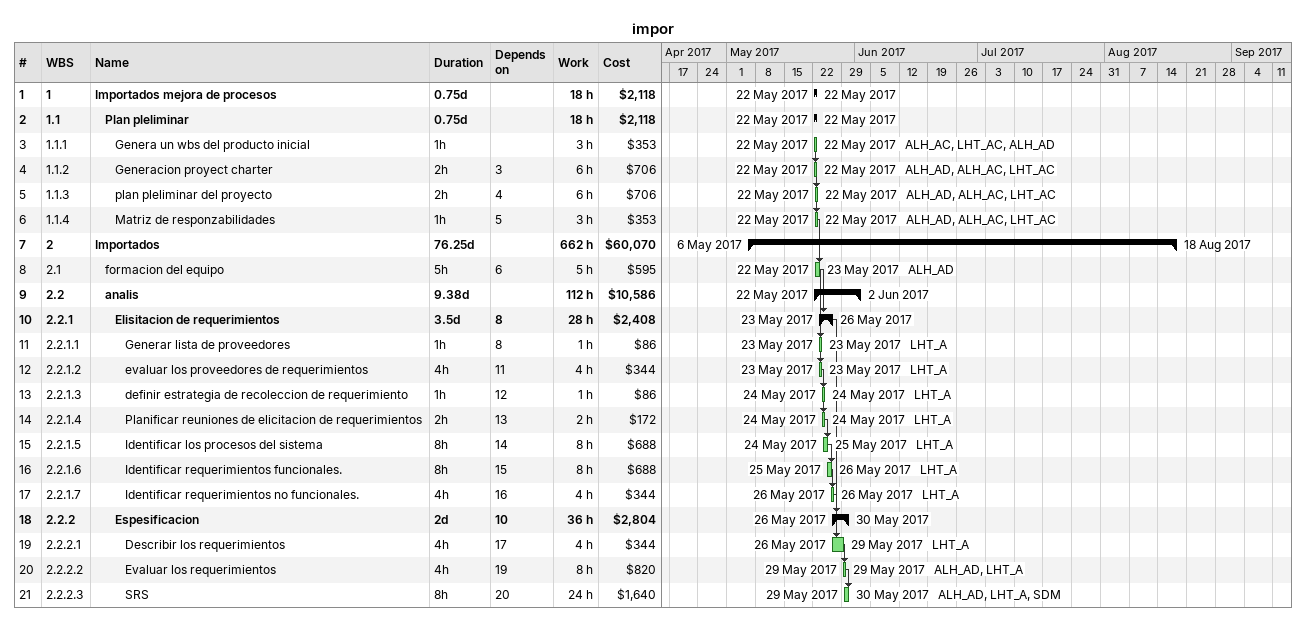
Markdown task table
impor

| ID | WBS | Task | Duration | Start | Finish | Predecessors | Resources | Work (h) | Cost ($) |
|---|---|---|---|---|---|---|---|---|---|
| 1 | 1 | **Importados mejora de procesos** | 0.75d | 2017-05-22 | 2017-05-22 |  |  | 18 | 2118 |
| 2 | 1.1 | **Plan pleliminar** | 0.75d | 2017-05-22 | 2017-05-22 |  |  | 18 | 2118 |
| 3 | 1.1.1 | Genera un wbs del producto inicial | 1h | 2017-05-22 | 2017-05-22 |  | ALH_AC, LHT_AC, ALH_AD | 3 | 353 |
| 4 | 1.1.2 | Generacion proyect charter | 2h | 2017-05-22 | 2017-05-22 | 3 | ALH_AD, ALH_AC, LHT_AC | 6 | 706 |
| 5 | 1.1.3 | plan pleliminar del proyecto | 2h | 2017-05-22 | 2017-05-22 | 4 | ALH_AD, ALH_AC, LHT_AC | 6 | 706 |
| 6 | 1.1.4 | Matriz de responzabilidades | 1h | 2017-05-22 | 2017-05-22 | 5 | ALH_AD, ALH_AC, LHT_AC | 3 | 353 |
| 7 | 2 | **Importados** | 76.25d | 2017-05-06 | 2017-08-18 |  |  | 662 | 60070 |
| 8 | 2.1 | formacion del equipo | 5h | 2017-05-22 | 2017-05-23 | 6 | ALH_AD | 5 | 595 |
| 9 | 2.2 | **analis** | 9.38d | 2017-05-22 | 2017-06-02 |  |  | 112 | 10586 |
| 10 | 2.2.1 | **Elisitacion de requerimientos** | 3.5d | 2017-05-23 | 2017-05-26 | 8 |  | 28 | 2408 |
| 11 | 2.2.1.1 | Generar lista de proveedores | 1h | 2017-05-23 | 2017-05-23 | 8 | LHT_A | 1 | 86 |
| 12 | 2.2.1.2 | evaluar los proveedores de requerimientos | 4h | 2017-05-23 | 2017-05-23 | 11 | LHT_A | 4 | 344 |
| 13 | 2.2.1.3 | definir estrategia de recoleccion de requerimiento | 1h | 2017-05-24 | 2017-05-24 | 12 | LHT_A | 1 | 86 |
| 14 | 2.2.1.4 | Planificar reuniones de elicitacion de requerimientos | 2h | 2017-05-24 | 2017-05-24 | 13 | LHT_A | 2 | 172 |
| 15 | 2.2.1.5 | Identificar los procesos del sistema | 8h | 2017-05-24 | 2017-05-25 | 14 | LHT_A | 8 | 688 |
| 16 | 2.2.1.6 | Identificar requerimientos funcionales. | 8h | 2017-05-25 | 2017-05-26 | 15 | LHT_A | 8 | 688 |
| 17 | 2.2.1.7 | Identificar requerimientos no funcionales. | 4h | 2017-05-26 | 2017-05-26 | 16 | LHT_A | 4 | 344 |
| 18 | 2.2.2 | **Espesificacion** | 2d | 2017-05-26 | 2017-05-30 | 10 |  | 36 | 2804 |
| 19 | 2.2.2.1 | Describir los requerimientos | 4h | 2017-05-26 | 2017-05-29 | 17 | LHT_A | 4 | 344 |
| 20 | 2.2.2.2 | Evaluar los requerimientos | 4h | 2017-05-29 | 2017-05-29 | 19 | ALH_AD, LHT_A | 8 | 820 |
| 21 | 2.2.2.3 | SRS | 8h | 2017-05-29 | 2017-05-30 | 20 | ALH_AD, LHT_A, SDM | 24 | 1640 |
